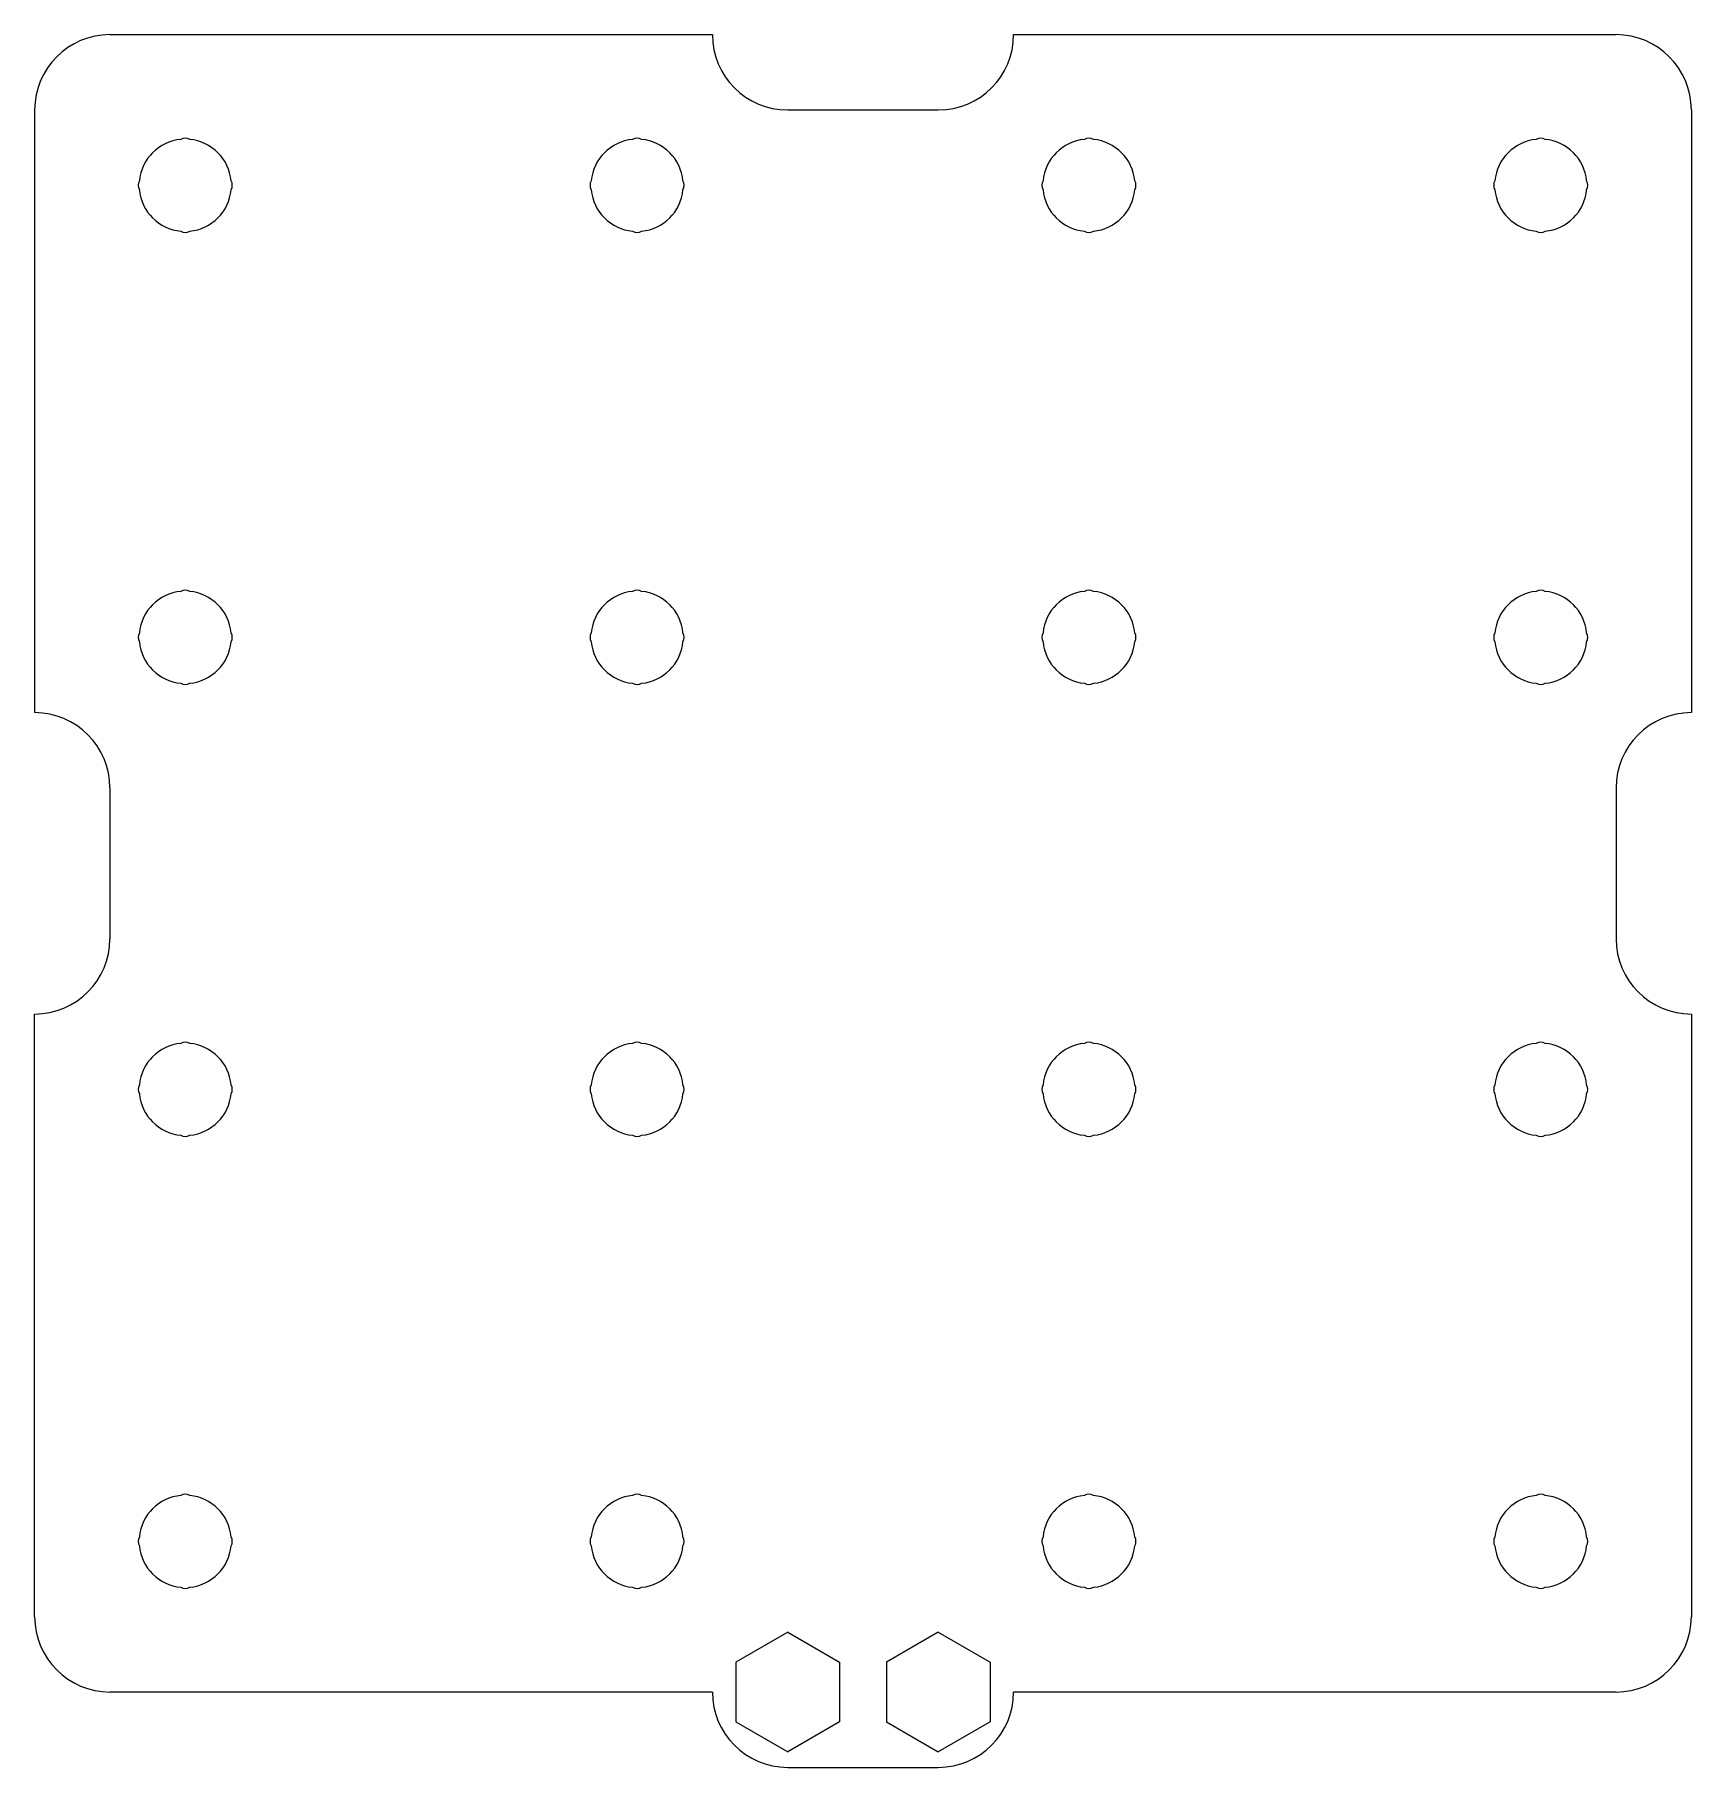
# Model space of a CAD drawing. Header units: millimetres. Extents: x -44 to 44, y -48 to 44.
import ezdxf

# ---------------------------------------------------------------- set-up
doc = ezdxf.new("R2010")
doc.units = ezdxf.units.MM
doc.layers.add('CuttingLines_0p003mm', color=5, linetype='CONTINUOUS', lineweight=0, true_color=0x0000ff)

msp = doc.modelspace()

# ---------------------------------------------------------------- linework, layer by layer
at = {"layer": 'CuttingLines_0p003mm'}
for p, q in [((-40, 44), (-8, 44)), ((8, 44), (40, 44)), ((-44, 40), (-44, 8)), ((-4, 40), (4, 40)), ((44, 40), (44, 8)), ((-40, 4), (-40, -4)), ((40, 4), (40, -4)), ((-44, -40), (-44, -8)), ((44, -8), (44, -40)), ((-4, -40.824574), (-6.75, -42.412287)), ((-4, -40.824574), (-1.25, -42.412287)), ((4, -40.824574), (1.25, -42.412287)), ((4, -40.824574), (6.75, -42.412287)), ((-6.75, -42.412287), (-6.75, -45.587713)), ((-1.25, -42.412287), (-1.25, -45.587713)), ((1.25, -42.412287), (1.25, -45.587713)), ((6.75, -42.412287), (6.75, -45.587713)), ((-8, -44), (-40, -44)), ((-8, -44), (-8, -44)), ((8, -44), (8, -44)), ((40, -44), (8, -44)), ((-6.75, -45.587713), (-4, -47.175426)), ((-1.25, -45.587713), (-4, -47.175426)), ((1.25, -45.587713), (4, -47.175426)), ((6.75, -45.587713), (4, -47.175426)), ((-4, -48), (4, -48))]:
    msp.add_line(p, q, dxfattribs=at)
for centre, radius, start, end in [((-40, 40), 4, 90, 180), ((-4, 44), 4, 180, 270), ((4, 44), 4, 270, 0), ((40, 40), 4, 0, 90), ((-36, 36), 2.45, 95.64347973, 174.35652027), ((-36, 38), 0.5, 61.19325967, 118.80674033), ((-36, 36), 2.45, 5.64347973, 84.35652027), ((-12, 36), 2.45, 95.64347973, 174.35652027), ((-12, 38), 0.5, 61.19325967, 118.80674033), ((-12, 36), 2.45, 5.64347973, 84.35652027), ((12, 36), 2.45, 95.64347973, 174.35652027), ((12, 38), 0.5, 61.19325967, 118.80674033), ((12, 36), 2.45, 5.64347973, 84.35652027), ((36, 36), 2.45, 95.64347973, 174.35652027), ((36, 38), 0.5, 61.19325967, 118.80674033), ((36, 36), 2.45, 5.64347973, 84.35652027), ((-38, 36), 0.5, 151.19325967, 208.80674033), ((-34, 36), 0.5, 331.19325967, 28.80674033), ((-14, 36), 0.5, 151.19325967, 208.80674033), ((-10, 36), 0.5, 331.19325967, 28.80674033), ((10, 36), 0.5, 151.19325967, 208.80674033), ((14, 36), 0.5, 331.19325967, 28.80674033), ((34, 36), 0.5, 151.19325967, 208.80674033), ((38, 36), 0.5, 331.19325967, 28.80674033), ((-36, 36), 2.45, 185.64347973, 264.35652027), ((-36, 36), 2.45, 275.64347973, 354.35652027), ((-12, 36), 2.45, 185.64347973, 264.35652027), ((-12, 36), 2.45, 275.64347973, 354.35652027), ((12, 36), 2.45, 185.64347973, 264.35652027), ((12, 36), 2.45, 275.64347973, 354.35652027), ((36, 36), 2.45, 185.64347973, 264.35652027), ((36, 36), 2.45, 275.64347973, 354.35652027), ((-36, 34), 0.5, 241.19325967, 298.80674033), ((-12, 34), 0.5, 241.19325967, 298.80674033), ((12, 34), 0.5, 241.19325967, 298.80674033), ((36, 34), 0.5, 241.19325967, 298.80674033), ((-36, 12), 2.45, 95.64347973, 174.35652027), ((-36, 14), 0.5, 61.19325967, 118.80674033), ((-36, 12), 2.45, 5.64347973, 84.35652027), ((-12, 12), 2.45, 95.64347973, 174.35652027), ((-12, 14), 0.5, 61.19325967, 118.80674033), ((-12, 12), 2.45, 5.64347973, 84.35652027), ((12, 12), 2.45, 95.64347973, 174.35652027), ((12, 14), 0.5, 61.19325967, 118.80674033), ((12, 12), 2.45, 5.64347973, 84.35652027), ((36, 12), 2.45, 95.64347973, 174.35652027), ((36, 14), 0.5, 61.19325967, 118.80674033), ((36, 12), 2.45, 5.64347973, 84.35652027), ((-38, 12), 0.5, 151.19325967, 208.80674033), ((-34, 12), 0.5, 331.19325967, 28.80674033), ((-14, 12), 0.5, 151.19325967, 208.80674033), ((-10, 12), 0.5, 331.19325967, 28.80674033), ((10, 12), 0.5, 151.19325967, 208.80674033), ((14, 12), 0.5, 331.19325967, 28.80674033), ((34, 12), 0.5, 151.19325967, 208.80674033), ((38, 12), 0.5, 331.19325967, 28.80674033), ((-36, 12), 2.45, 185.64347973, 264.35652027), ((-36, 12), 2.45, 275.64347973, 354.35652027), ((-12, 12), 2.45, 185.64347973, 264.35652027), ((-12, 12), 2.45, 275.64347973, 354.35652027), ((12, 12), 2.45, 185.64347973, 264.35652027), ((12, 12), 2.45, 275.64347973, 354.35652027), ((36, 12), 2.45, 185.64347973, 264.35652027), ((36, 12), 2.45, 275.64347973, 354.35652027), ((-36, 10), 0.5, 241.19325967, 298.80674033), ((-12, 10), 0.5, 241.19325967, 298.80674033), ((12, 10), 0.5, 241.19325967, 298.80674033), ((36, 10), 0.5, 241.19325967, 298.80674033), ((-44, 4), 4, 0, 90), ((44, 4), 4, 90, 180), ((-44, -4), 4, 270, 0), ((44, -4), 4, 180, 270), ((-36, -12), 2.45, 95.64347973, 174.35652027), ((-36, -10), 0.5, 61.19325967, 118.80674033), ((-36, -12), 2.45, 5.64347973, 84.35652027), ((-12, -12), 2.45, 95.64347973, 174.35652027), ((-12, -10), 0.5, 61.19325967, 118.80674033), ((-12, -12), 2.45, 5.64347973, 84.35652027), ((12, -12), 2.45, 95.64347973, 174.35652027), ((12, -10), 0.5, 61.19325967, 118.80674033), ((12, -12), 2.45, 5.64347973, 84.35652027), ((36, -12), 2.45, 95.64347973, 174.35652027), ((36, -10), 0.5, 61.19325967, 118.80674033), ((36, -12), 2.45, 5.64347973, 84.35652027), ((-38, -12), 0.5, 151.19325967, 208.80674033), ((-34, -12), 0.5, 331.19325967, 28.80674033), ((-14, -12), 0.5, 151.19325967, 208.80674033), ((-10, -12), 0.5, 331.19325967, 28.80674033), ((10, -12), 0.5, 151.19325967, 208.80674033), ((14, -12), 0.5, 331.19325967, 28.80674033), ((34, -12), 0.5, 151.19325967, 208.80674033), ((38, -12), 0.5, 331.19325967, 28.80674033), ((-36, -12), 2.45, 185.64347973, 264.35652027), ((-36, -12), 2.45, 275.64347973, 354.35652027), ((-12, -12), 2.45, 185.64347973, 264.35652027), ((-12, -12), 2.45, 275.64347973, 354.35652027), ((12, -12), 2.45, 185.64347973, 264.35652027), ((12, -12), 2.45, 275.64347973, 354.35652027), ((36, -12), 2.45, 185.64347973, 264.35652027), ((36, -12), 2.45, 275.64347973, 354.35652027), ((-36, -14), 0.5, 241.19325967, 298.80674033), ((-12, -14), 0.5, 241.19325967, 298.80674033), ((12, -14), 0.5, 241.19325967, 298.80674033), ((36, -14), 0.5, 241.19325967, 298.80674033), ((-36, -36), 2.45, 95.64347973, 174.35652027), ((-36, -34), 0.5, 61.19325967, 118.80674033), ((-36, -36), 2.45, 5.64347973, 84.35652027), ((-12, -36), 2.45, 95.64347973, 174.35652027), ((-12, -34), 0.5, 61.19325967, 118.80674033), ((-12, -36), 2.45, 5.64347973, 84.35652027), ((12, -36), 2.45, 95.64347973, 174.35652027), ((12, -34), 0.5, 61.19325967, 118.80674033), ((12, -36), 2.45, 5.64347973, 84.35652027), ((36, -36), 2.45, 95.64347973, 174.35652027), ((36, -34), 0.5, 61.19325967, 118.80674033), ((36, -36), 2.45, 5.64347973, 84.35652027), ((-38, -36), 0.5, 151.19325967, 208.80674033), ((-34, -36), 0.5, 331.19325967, 28.80674033), ((-14, -36), 0.5, 151.19325967, 208.80674033), ((-10, -36), 0.5, 331.19325967, 28.80674033), ((10, -36), 0.5, 151.19325967, 208.80674033), ((14, -36), 0.5, 331.19325967, 28.80674033), ((34, -36), 0.5, 151.19325967, 208.80674033), ((38, -36), 0.5, 331.19325967, 28.80674033), ((-36, -36), 2.45, 185.64347973, 264.35652027), ((-36, -36), 2.45, 275.64347973, 354.35652027), ((-12, -36), 2.45, 185.64347973, 264.35652027), ((-12, -36), 2.45, 275.64347973, 354.35652027), ((12, -36), 2.45, 185.64347973, 264.35652027), ((12, -36), 2.45, 275.64347973, 354.35652027), ((36, -36), 2.45, 185.64347973, 264.35652027), ((36, -36), 2.45, 275.64347973, 354.35652027), ((-36, -38), 0.5, 241.19325967, 298.80674033), ((-12, -38), 0.5, 241.19325967, 298.80674033), ((12, -38), 0.5, 241.19325967, 298.80674033), ((36, -38), 0.5, 241.19325967, 298.80674033), ((-40, -40), 4, 180, 270), ((40, -40), 4, 270, 0), ((-4, -44), 4, 180, 270), ((4, -44), 4, 270, 0)]:
    msp.add_arc(centre, radius, start, end, dxfattribs=at)

doc.saveas('drawing.dxf')
